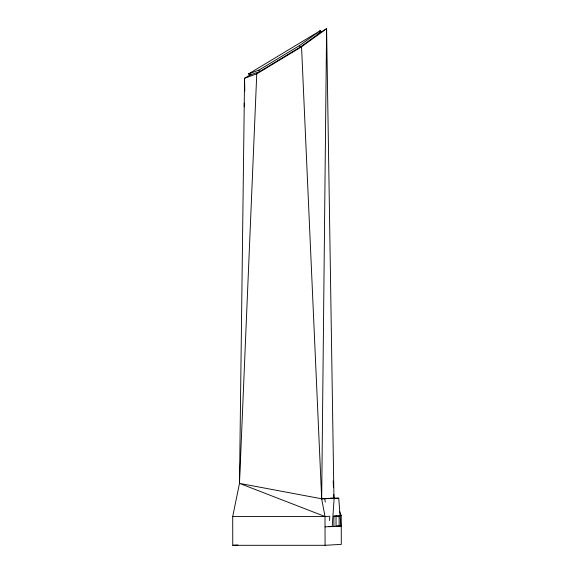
<?xml version="1.0" encoding="UTF-8"?>
<svg xmlns="http://www.w3.org/2000/svg" width="574" height="574" viewBox="0 0 574 574"><rect width="100%" height="100%" fill="white"/><g stroke="black" fill="none" stroke-linecap="round" stroke-linejoin="round"><path stroke-width="0.86" d="M339.571 511.621L341.229 515.603L341.3 544.374L325.078 545.3L232.771 545.3L232.7 516.528L239.487 483.38L244.567 78.258L251.182 74.261M239.487 483.38L256.757 73.845L301.544 46.788L326.599 28.7L333.946 498.089L321.677 498.784L239.487 483.38L325.006 516.528L329.828 516.256M329.526 520.582L329.763 517.124M319.108 32.216L320.141 30.752L320.88 32.151L300.202 47.082L259.713 71.542L249.654 75.187L248.779 73.795L320.141 30.752L299.327 45.69L258.838 70.15L248.779 73.795L249.403 73.68M317.049 34.469L326.599 28.7L321.677 498.784L325.006 516.528L325.078 545.3M256.757 73.845L244.567 78.258L244.789 90.821L244.416 90.721M325.293 502.099L324.798 498.591L338.746 498.261L340.891 526.143L336.055 526.243L336.027 516.012L339.112 516.012L339.141 526.243M330.402 498.261L338.746 498.261L321.677 498.784L301.544 46.788M333.415 516.155L336.213 515.89M339.543 515.703L341.229 515.603M339.112 516.012L333.881 516.306L333.896 526.537L328.751 526.667M325.035 526.867L329.11 526.638M338.653 526.093L330.811 526.537L333.896 526.537M232.771 545.3L237.894 545.006M324.224 498.612L325.365 498.576M324.798 498.591L334.125 498.519L332.202 526.638L330.66 526.638M232.7 516.528L325.006 516.528M337.555 526.143L340.891 526.143L338.294 526.121M320.005 30.759L320.88 32.151M299.327 45.69L300.202 47.082M258.838 70.15L259.713 71.542M248.908 73.788L249.654 75.187M333.207 481.069L333.48 487.333M333.788 494.501L333.946 498.089M244.259 103.184L244.266 106.764"/></g></svg>
